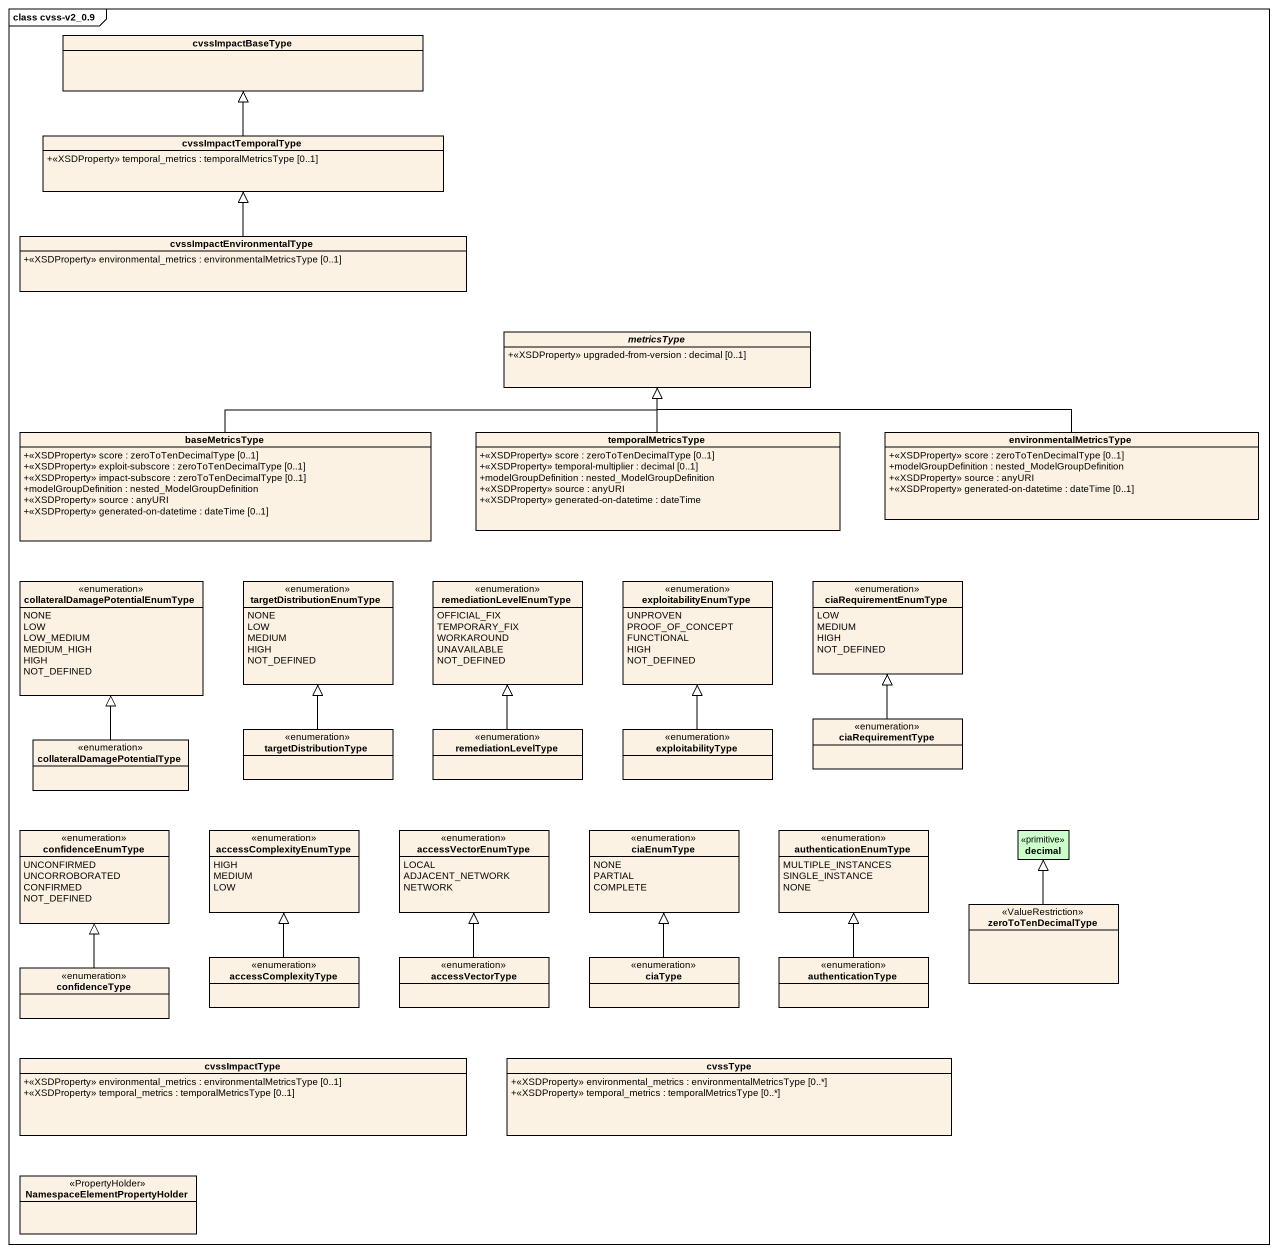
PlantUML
@startuml
mainframe class cvss-v2_0.9
hide circle
hide empty members
skinparam classAttributeIconSize 0
class cvssImpactBaseType
class cvssImpactTemporalType {
  +<<XSDProperty>> temporal_metrics : temporalMetricsType [0..1]
}
class cvssImpactEnvironmentalType {
  +<<XSDProperty>> environmental_metrics : environmentalMetricsType [0..1]
}
abstract class metricsType {
  +<<XSDProperty>> upgraded-from-version : decimal [0..1]
}
class baseMetricsType {
  +<<XSDProperty>> score : zeroToTenDecimalType [0..1]
  +<<XSDProperty>> exploit-subscore : zeroToTenDecimalType [0..1]
  +<<XSDProperty>> impact-subscore : zeroToTenDecimalType [0..1]
  +modelGroupDefinition : nested_ModelGroupDefinition
  +<<XSDProperty>> source : anyURI
  +<<XSDProperty>> generated-on-datetime : dateTime [0..1]
}
class temporalMetricsType {
  +<<XSDProperty>> score : zeroToTenDecimalType [0..1]
  +<<XSDProperty>> temporal-multiplier : decimal [0..1]
  +modelGroupDefinition : nested_ModelGroupDefinition
  +<<XSDProperty>> source : anyURI
  +<<XSDProperty>> generated-on-datetime : dateTime
}
class environmentalMetricsType {
  +<<XSDProperty>> score : zeroToTenDecimalType [0..1]
  +modelGroupDefinition : nested_ModelGroupDefinition
  +<<XSDProperty>> source : anyURI
  +<<XSDProperty>> generated-on-datetime : dateTime [0..1]
}
enum "collateralDamagePotentialEnumType" as collateralDamagePotentialEnu {
  NONE
  LOW
  LOW_MEDIUM
  MEDIUM_HIGH
  HIGH
  NOT_DEFINED
}
enum targetDistributionEnumType {
  NONE
  LOW
  MEDIUM
  HIGH
  NOT_DEFINED
}
enum remediationLevelEnumType {
  OFFICIAL_FIX
  TEMPORARY_FIX
  WORKAROUND
  UNAVAILABLE
  NOT_DEFINED
}
enum exploitabilityEnumType {
  UNPROVEN
  PROOF_OF_CONCEPT
  FUNCTIONAL
  HIGH
  NOT_DEFINED
}
enum ciaRequirementEnumType {
  LOW
  MEDIUM
  HIGH
  NOT_DEFINED
}
enum targetDistributionType
enum remediationLevelType
enum exploitabilityType
enum ciaRequirementType
enum "collateralDamagePotentialType" as collateralDamagePotentialTyp
enum confidenceEnumType {
  UNCONFIRMED
  UNCORROBORATED
  CONFIRMED
  NOT_DEFINED
}
enum accessComplexityEnumType {
  HIGH
  MEDIUM
  LOW
}
enum accessVectorEnumType {
  LOCAL
  ADJACENT_NETWORK
  NETWORK
}
enum ciaEnumType {
  NONE
  PARTIAL
  COMPLETE
}
enum authenticationEnumType {
  MULTIPLE_INSTANCES
  SINGLE_INSTANCE
  NONE
}
class decimal <<primitive>> #CCFFCC
class zeroToTenDecimalType <<ValueRestriction>>
enum confidenceType
enum accessComplexityType
enum accessVectorType
enum ciaType
enum authenticationType
class cvssImpactType {
  +<<XSDProperty>> environmental_metrics : environmentalMetricsType [0..1]
  +<<XSDProperty>> temporal_metrics : temporalMetricsType [0..1]
}
class cvssType {
  +<<XSDProperty>> environmental_metrics : environmentalMetricsType [0..*]
  +<<XSDProperty>> temporal_metrics : temporalMetricsType [0..*]
}
class "NamespaceElementPropertyHolder" as NamespaceElementPropertyHold <<PropertyHolder>>
cvssImpactTemporalType -up-|> cvssImpactBaseType
cvssImpactEnvironmentalType -up-|> cvssImpactTemporalType
baseMetricsType -right-|> metricsType
temporalMetricsType -up-|> metricsType
environmentalMetricsType -left-|> metricsType
targetDistributionType -up-|> targetDistributionEnumType
remediationLevelType -up-|> remediationLevelEnumType
exploitabilityType -up-|> exploitabilityEnumType
ciaRequirementType -up-|> ciaRequirementEnumType
collateralDamagePotentialTyp -up-|> collateralDamagePotentialEnu
zeroToTenDecimalType -up-|> decimal
confidenceType -up-|> confidenceEnumType
accessComplexityType -up-|> accessComplexityEnumType
accessVectorType -up-|> accessVectorEnumType
ciaType -up-|> ciaEnumType
authenticationType -up-|> authenticationEnumType
@enduml
